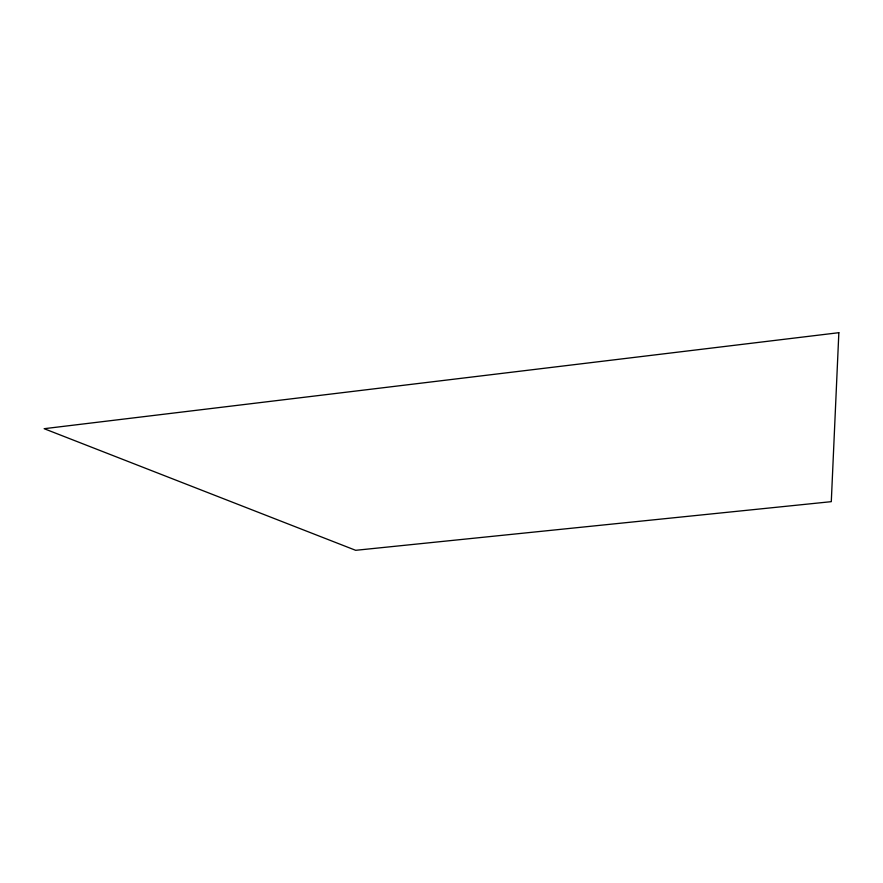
<?xml version="1.0" encoding="UTF-8"?>
<svg xmlns="http://www.w3.org/2000/svg" width="883" height="883" viewBox="0 0 883 883"><rect width="100%" height="100%" fill="white"/><g stroke="black" fill="none" stroke-linecap="round" stroke-linejoin="round"><path stroke-width="1.32" d="M838.85 332.692L831.289 501.665L355.672 550.308L44.15 428.696L838.85 332.692"/></g></svg>
